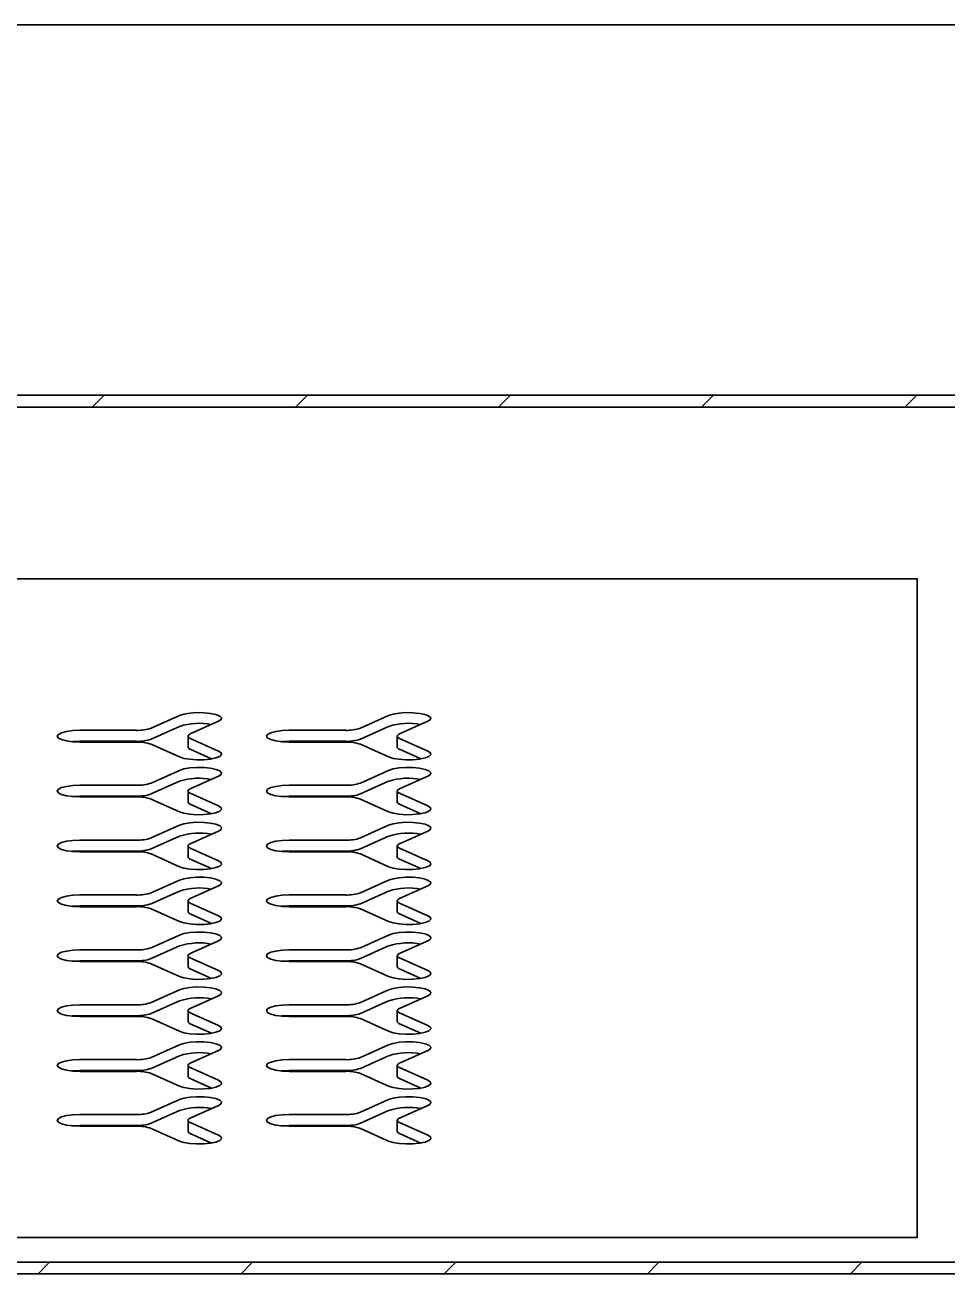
# Model space of a CAD drawing. Header units: millimetres. Extents: x 7903 to 12943, y 1512 to 5076.
# Drawn here: x 11490.3 to 11653.3, y 2355.9 to 2576.7 of the extents above; entities that cross this region are included whole.
import ezdxf

# ---------------------------------------------------------------- set-up
doc = ezdxf.new("R2010")
doc.units = ezdxf.units.MM

# ---------------------------------------------------------------- blocks, each defined once
blk = doc.blocks.new('剖面视图 C-C')
at = {"color": 7, "linetype": 'Continuous', "lineweight": 35}
for p, q in [((-670.08, 193.72), (129.92, 193.72)), ((-695.08, 128.27), (154.92, 128.27)), ((-693.08, 126.15), (152.92, 126.15)), ((54.92, 95.76), (-595.08, 95.76)), ((54.92, 95.76), (-595.08, 95.76)), ((54.92, -20.71), (54.92, 95.76)), ((54.92, -20.71), (54.92, 95.76)), ((-80.53, 69.36), (-75.53, 71.6)), ((-43.53, 69.36), (-38.53, 71.6)), ((-83.12, 68.98), (-93.12, 68.98)), ((-75.53, 69.67), (-80.53, 67.43)), ((-73.6, 68.33), (-68.6, 70.57)), ((-46.12, 68.98), (-56.12, 68.98)), ((-38.53, 69.67), (-43.53, 67.43)), ((-36.6, 68.33), (-31.6, 70.57)), ((-93.12, 67.04), (-83.12, 67.04)), ((-83.12, 66.9), (-93.12, 66.9)), ((-80.53, 66.52), (-75.53, 64.28)), ((-74, 67.94), (-74, 66.01)), ((-73.6, 67.55), (-68.6, 65.31)), ((-56.12, 67.04), (-46.12, 67.04)), ((-46.12, 66.9), (-56.12, 66.9)), ((-43.53, 66.52), (-38.53, 64.28)), ((-37, 67.94), (-37, 66.01)), ((-36.6, 67.55), (-31.6, 65.31)), ((-69.83, 63.93), (-73.6, 65.62)), ((-32.83, 63.93), (-36.6, 65.62)), ((-80.53, 59.66), (-75.53, 61.9)), ((-43.53, 59.66), (-38.53, 61.9)), ((-75.53, 59.97), (-80.53, 57.73)), ((-73.6, 58.62), (-68.6, 60.86)), ((-38.53, 59.97), (-43.53, 57.73)), ((-36.6, 58.62), (-31.6, 60.86)), ((-83.12, 59.27), (-93.12, 59.27)), ((-74, 58.23), (-74, 56.3)), ((-73.6, 57.85), (-68.6, 55.6)), ((-46.12, 59.27), (-56.12, 59.27)), ((-37, 58.23), (-37, 56.3)), ((-36.6, 57.85), (-31.6, 55.6)), ((-93.12, 57.34), (-83.12, 57.34)), ((-83.12, 57.2), (-93.12, 57.2)), ((-80.53, 56.81), (-75.53, 54.57)), ((-69.83, 54.23), (-73.6, 55.91)), ((-56.12, 57.34), (-46.12, 57.34)), ((-46.12, 57.2), (-56.12, 57.2)), ((-43.53, 56.81), (-38.53, 54.57)), ((-32.83, 54.23), (-36.6, 55.91)), ((-80.53, 49.95), (-75.53, 52.19)), ((-73.6, 48.92), (-68.6, 51.16)), ((-43.53, 49.95), (-38.53, 52.19)), ((-36.6, 48.92), (-31.6, 51.16)), ((-83.12, 49.56), (-93.12, 49.56)), ((-75.53, 50.26), (-80.53, 48.02)), ((-46.12, 49.56), (-56.12, 49.56)), ((-38.53, 50.26), (-43.53, 48.02)), ((-93.12, 47.63), (-83.12, 47.63)), ((-83.12, 47.49), (-93.12, 47.49)), ((-80.53, 47.11), (-75.53, 44.86)), ((-74, 48.53), (-74, 46.6)), ((-73.6, 48.14), (-68.6, 45.9)), ((-56.12, 47.63), (-46.12, 47.63)), ((-46.12, 47.49), (-56.12, 47.49)), ((-43.53, 47.11), (-38.53, 44.86)), ((-37, 48.53), (-37, 46.6)), ((-36.6, 48.14), (-31.6, 45.9)), ((-69.83, 44.52), (-73.6, 46.21)), ((-32.83, 44.52), (-36.6, 46.21)), ((-80.53, 40.25), (-75.53, 42.49)), ((-43.53, 40.25), (-38.53, 42.49)), ((-83.12, 39.86), (-93.12, 39.86)), ((-75.53, 40.56), (-80.53, 38.31)), ((-73.6, 39.21), (-68.6, 41.45)), ((-46.12, 39.86), (-56.12, 39.86)), ((-38.53, 40.56), (-43.53, 38.31)), ((-36.6, 39.21), (-31.6, 41.45)), ((-93.12, 37.93), (-83.12, 37.93)), ((-83.12, 37.79), (-93.12, 37.79)), ((-74, 38.82), (-74, 36.89)), ((-73.6, 38.43), (-68.6, 36.19)), ((-56.12, 37.93), (-46.12, 37.93)), ((-46.12, 37.79), (-56.12, 37.79)), ((-37, 38.82), (-37, 36.89)), ((-36.6, 38.43), (-31.6, 36.19)), ((-80.53, 37.4), (-75.53, 35.16)), ((-69.83, 34.82), (-73.6, 36.5)), ((-43.53, 37.4), (-38.53, 35.16)), ((-32.83, 34.82), (-36.6, 36.5)), ((-80.53, 30.54), (-75.53, 32.78)), ((-73.6, 29.51), (-68.6, 31.75)), ((-43.53, 30.54), (-38.53, 32.78)), ((-36.6, 29.51), (-31.6, 31.75)), ((-83.12, 30.15), (-93.12, 30.15)), ((-75.53, 30.85), (-80.53, 28.61)), ((-74, 29.12), (-74, 27.19)), ((-73.6, 28.73), (-68.6, 26.49)), ((-46.12, 30.15), (-56.12, 30.15)), ((-38.53, 30.85), (-43.53, 28.61)), ((-37, 29.12), (-37, 27.19)), ((-36.6, 28.73), (-31.6, 26.49)), ((-93.12, 28.22), (-83.12, 28.22)), ((-83.12, 28.08), (-93.12, 28.08)), ((-80.53, 27.69), (-75.53, 25.45)), ((-69.83, 25.11), (-73.6, 26.8)), ((-56.12, 28.22), (-46.12, 28.22)), ((-46.12, 28.08), (-56.12, 28.08)), ((-43.53, 27.69), (-38.53, 25.45)), ((-32.83, 25.11), (-36.6, 26.8)), ((-80.53, 20.83), (-75.53, 23.08)), ((-43.53, 20.83), (-38.53, 23.08)), ((-83.12, 20.45), (-93.12, 20.45)), ((-75.53, 21.14), (-80.53, 18.9)), ((-73.6, 19.8), (-68.6, 22.04)), ((-46.12, 20.45), (-56.12, 20.45)), ((-38.53, 21.14), (-43.53, 18.9)), ((-36.6, 19.8), (-31.6, 22.04)), ((-93.12, 18.51), (-83.12, 18.51)), ((-83.12, 18.38), (-93.12, 18.38)), ((-80.53, 17.99), (-75.53, 15.75)), ((-74, 19.41), (-74, 17.48)), ((-73.6, 19.02), (-68.6, 16.78)), ((-56.12, 18.51), (-46.12, 18.51)), ((-46.12, 18.38), (-56.12, 18.38)), ((-43.53, 17.99), (-38.53, 15.75)), ((-37, 19.41), (-37, 17.48)), ((-36.6, 19.02), (-31.6, 16.78)), ((-69.83, 15.4), (-73.6, 17.09)), ((-32.83, 15.4), (-36.6, 17.09)), ((-80.53, 11.13), (-75.53, 13.37)), ((-43.53, 11.13), (-38.53, 13.37)), ((-75.53, 11.44), (-80.53, 9.2)), ((-73.6, 10.09), (-68.6, 12.34)), ((-38.53, 11.44), (-43.53, 9.2)), ((-36.6, 10.09), (-31.6, 12.34)), ((-83.12, 10.74), (-93.12, 10.74)), ((-74, 9.71), (-74, 7.77)), ((-73.6, 9.32), (-68.6, 7.08)), ((-46.12, 10.74), (-56.12, 10.74)), ((-37, 9.71), (-37, 7.77)), ((-36.6, 9.32), (-31.6, 7.08)), ((-93.12, 8.81), (-83.12, 8.81)), ((-83.12, 8.67), (-93.12, 8.67)), ((-80.53, 8.28), (-75.53, 6.04)), ((-69.83, 5.7), (-73.6, 7.39)), ((-56.12, 8.81), (-46.12, 8.81)), ((-46.12, 8.67), (-56.12, 8.67)), ((-43.53, 8.28), (-38.53, 6.04)), ((-32.83, 5.7), (-36.6, 7.39)), ((-80.53, 1.42), (-75.53, 3.66)), ((-73.6, 0.39), (-68.6, 2.63)), ((-43.53, 1.42), (-38.53, 3.66)), ((-36.6, 0.39), (-31.6, 2.63)), ((-83.12, 1.04), (-93.12, 1.04)), ((-75.53, 1.73), (-80.53, -0.51)), ((-74, 0), (-74, -1.93)), ((-46.12, 1.04), (-56.12, 1.04)), ((-38.53, 1.73), (-43.53, -0.51)), ((-37, 0), (-37, -1.93)), ((-93.12, -0.9), (-83.12, -0.9)), ((-83.12, -1.04), (-93.12, -1.04)), ((-80.53, -1.42), (-75.53, -3.66)), ((-73.6, -0.39), (-68.6, -2.63)), ((-56.12, -0.9), (-46.12, -0.9)), ((-46.12, -1.04), (-56.12, -1.04)), ((-43.53, -1.42), (-38.53, -3.66)), ((-36.6, -0.39), (-31.6, -2.63)), ((-69.83, -4.01), (-73.6, -2.32)), ((-32.83, -4.01), (-36.6, -2.32)), ((-595.08, -20.71), (54.92, -20.71)), ((-595.08, -20.71), (54.92, -20.71)), ((152.92, -25.1), (-693.08, -25.1)), ((154.92, -27.17), (-695.08, -27.17))]:
    blk.add_line(p, q, dxfattribs=at)
at = {"color": 7, "linetype": 'Continuous', "lineweight": 35, "flags": 128}
for points in [[(-68.6, 70.57), (-68.15, 70.87), (-68.08, 71.2), (-68.41, 71.51), (-69.09, 71.78), (-70.06, 71.98), (-71.23, 72.1), (-72.48, 72.12), (-73.69, 72.03), (-74.74, 71.86), (-75.53, 71.6)], [(-31.6, 70.57), (-31.15, 70.87), (-31.08, 71.2), (-31.41, 71.51), (-32.09, 71.78), (-33.06, 71.98), (-34.23, 72.1), (-35.48, 72.12), (-36.69, 72.03), (-37.74, 71.86), (-38.53, 71.6)], [(-93.12, 68.98), (-94.36, 68.92), (-95.48, 68.78), (-96.36, 68.55), (-96.93, 68.26), (-97.12, 67.94), (-96.93, 67.62), (-96.36, 67.33), (-95.48, 67.1), (-94.36, 66.96), (-93.12, 66.9)], [(-56.12, 68.98), (-57.36, 68.92), (-58.48, 68.78), (-59.36, 68.55), (-59.93, 68.26), (-60.12, 67.94), (-59.93, 67.62), (-59.36, 67.33), (-58.48, 67.1), (-57.36, 66.96), (-56.12, 66.9)], [(-94.56, 66.97), (-94.36, 66.99), (-93.12, 67.04)], [(-73.6, 68.33), (-73.77, 68.24), (-73.9, 68.14), (-73.97, 68.04), (-74, 67.94), (-73.97, 67.84), (-73.9, 67.74), (-73.77, 67.64), (-73.6, 67.55)], [(-57.56, 66.97), (-57.36, 66.99), (-56.12, 67.04)], [(-36.6, 68.33), (-36.77, 68.24), (-36.9, 68.14), (-36.97, 68.04), (-37, 67.94), (-36.97, 67.84), (-36.9, 67.74), (-36.77, 67.64), (-36.6, 67.55)], [(-75.53, 64.28), (-74.74, 64.02), (-73.69, 63.85), (-72.48, 63.76), (-71.23, 63.78), (-70.06, 63.9), (-69.09, 64.1), (-68.41, 64.37), (-68.08, 64.68), (-68.15, 65.01), (-68.6, 65.31)], [(-38.53, 64.28), (-37.74, 64.02), (-36.69, 63.85), (-35.48, 63.76), (-34.23, 63.78), (-33.06, 63.9), (-32.09, 64.1), (-31.41, 64.37), (-31.08, 64.68), (-31.15, 65.01), (-31.6, 65.31)], [(-68.6, 60.86), (-68.15, 61.17), (-68.08, 61.49), (-68.41, 61.8), (-69.09, 62.07), (-70.06, 62.28), (-71.23, 62.39), (-72.48, 62.41), (-73.69, 62.33), (-74.74, 62.15), (-75.53, 61.9)], [(-31.6, 60.86), (-31.15, 61.17), (-31.08, 61.49), (-31.41, 61.8), (-32.09, 62.07), (-33.06, 62.28), (-34.23, 62.39), (-35.48, 62.41), (-36.69, 62.33), (-37.74, 62.15), (-38.53, 61.9)], [(-93.12, 59.27), (-94.36, 59.22), (-95.48, 59.07), (-96.36, 58.84), (-96.93, 58.55), (-97.12, 58.23), (-96.93, 57.91), (-96.36, 57.63), (-95.48, 57.4), (-94.36, 57.25), (-93.12, 57.2)], [(-73.6, 58.62), (-73.77, 58.53), (-73.9, 58.44), (-73.97, 58.34), (-74, 58.23), (-73.97, 58.13), (-73.9, 58.03), (-73.77, 57.94), (-73.6, 57.85)], [(-56.12, 59.27), (-57.36, 59.22), (-58.48, 59.07), (-59.36, 58.84), (-59.93, 58.55), (-60.12, 58.23), (-59.93, 57.91), (-59.36, 57.63), (-58.48, 57.4), (-57.36, 57.25), (-56.12, 57.2)], [(-36.6, 58.62), (-36.77, 58.53), (-36.9, 58.44), (-36.97, 58.34), (-37, 58.23), (-36.97, 58.13), (-36.9, 58.03), (-36.77, 57.94), (-36.6, 57.85)], [(-94.56, 57.27), (-94.36, 57.29), (-93.12, 57.34)], [(-75.53, 54.57), (-74.74, 54.32), (-73.69, 54.14), (-72.48, 54.06), (-71.23, 54.07), (-70.06, 54.19), (-69.09, 54.39), (-68.41, 54.67), (-68.08, 54.98), (-68.15, 55.3), (-68.6, 55.6)], [(-57.56, 57.27), (-57.36, 57.29), (-56.12, 57.34)], [(-38.53, 54.57), (-37.74, 54.32), (-36.69, 54.14), (-35.48, 54.06), (-34.23, 54.07), (-33.06, 54.19), (-32.09, 54.39), (-31.41, 54.67), (-31.08, 54.98), (-31.15, 55.3), (-31.6, 55.6)], [(-68.6, 51.16), (-68.15, 51.46), (-68.08, 51.78), (-68.41, 52.1), (-69.09, 52.37), (-70.06, 52.57), (-71.23, 52.69), (-72.48, 52.71), (-73.69, 52.62), (-74.74, 52.45), (-75.53, 52.19)], [(-31.6, 51.16), (-31.15, 51.46), (-31.08, 51.78), (-31.41, 52.1), (-32.09, 52.37), (-33.06, 52.57), (-34.23, 52.69), (-35.48, 52.71), (-36.69, 52.62), (-37.74, 52.45), (-38.53, 52.19)], [(-93.12, 49.56), (-94.36, 49.51), (-95.48, 49.37), (-96.36, 49.14), (-96.93, 48.85), (-97.12, 48.53), (-96.93, 48.21), (-96.36, 47.92), (-95.48, 47.69), (-94.36, 47.54), (-93.12, 47.49)], [(-73.6, 48.92), (-73.77, 48.83), (-73.9, 48.73), (-73.97, 48.63), (-74, 48.53), (-73.97, 48.43), (-73.9, 48.33), (-73.77, 48.23), (-73.6, 48.14)], [(-56.12, 49.56), (-57.36, 49.51), (-58.48, 49.37), (-59.36, 49.14), (-59.93, 48.85), (-60.12, 48.53), (-59.93, 48.21), (-59.36, 47.92), (-58.48, 47.69), (-57.36, 47.54), (-56.12, 47.49)], [(-36.6, 48.92), (-36.77, 48.83), (-36.9, 48.73), (-36.97, 48.63), (-37, 48.53), (-36.97, 48.43), (-36.9, 48.33), (-36.77, 48.23), (-36.6, 48.14)], [(-94.56, 47.56), (-94.36, 47.58), (-93.12, 47.63)], [(-57.56, 47.56), (-57.36, 47.58), (-56.12, 47.63)], [(-75.53, 44.86), (-74.74, 44.61), (-73.69, 44.44), (-72.48, 44.35), (-71.23, 44.37), (-70.06, 44.48), (-69.09, 44.69), (-68.41, 44.96), (-68.08, 45.27), (-68.15, 45.6), (-68.6, 45.9)], [(-38.53, 44.86), (-37.74, 44.61), (-36.69, 44.44), (-35.48, 44.35), (-34.23, 44.37), (-33.06, 44.48), (-32.09, 44.69), (-31.41, 44.96), (-31.08, 45.27), (-31.15, 45.6), (-31.6, 45.9)], [(-68.6, 41.45), (-68.15, 41.75), (-68.08, 42.08), (-68.41, 42.39), (-69.09, 42.66), (-70.06, 42.87), (-71.23, 42.98), (-72.48, 43), (-73.69, 42.92), (-74.74, 42.74), (-75.53, 42.49)], [(-31.6, 41.45), (-31.15, 41.75), (-31.08, 42.08), (-31.41, 42.39), (-32.09, 42.66), (-33.06, 42.87), (-34.23, 42.98), (-35.48, 43), (-36.69, 42.92), (-37.74, 42.74), (-38.53, 42.49)], [(-93.12, 39.86), (-94.36, 39.81), (-95.48, 39.66), (-96.36, 39.43), (-96.93, 39.14), (-97.12, 38.82), (-96.93, 38.5), (-96.36, 38.21), (-95.48, 37.99), (-94.36, 37.84), (-93.12, 37.79)], [(-56.12, 39.86), (-57.36, 39.81), (-58.48, 39.66), (-59.36, 39.43), (-59.93, 39.14), (-60.12, 38.82), (-59.93, 38.5), (-59.36, 38.21), (-58.48, 37.99), (-57.36, 37.84), (-56.12, 37.79)], [(-94.56, 37.86), (-94.36, 37.88), (-93.12, 37.93)], [(-73.6, 39.21), (-73.77, 39.12), (-73.9, 39.02), (-73.97, 38.92), (-74, 38.82), (-73.97, 38.72), (-73.9, 38.62), (-73.77, 38.53), (-73.6, 38.43)], [(-57.56, 37.86), (-57.36, 37.88), (-56.12, 37.93)], [(-36.6, 39.21), (-36.77, 39.12), (-36.9, 39.02), (-36.97, 38.92), (-37, 38.82), (-36.97, 38.72), (-36.9, 38.62), (-36.77, 38.53), (-36.6, 38.43)], [(-75.53, 35.16), (-74.74, 34.91), (-73.69, 34.73), (-72.48, 34.65), (-71.23, 34.66), (-70.06, 34.78), (-69.09, 34.98), (-68.41, 35.25), (-68.08, 35.57), (-68.15, 35.89), (-68.6, 36.19)], [(-38.53, 35.16), (-37.74, 34.91), (-36.69, 34.73), (-35.48, 34.65), (-34.23, 34.66), (-33.06, 34.78), (-32.09, 34.98), (-31.41, 35.25), (-31.08, 35.57), (-31.15, 35.89), (-31.6, 36.19)], [(-68.6, 31.75), (-68.15, 32.05), (-68.08, 32.37), (-68.41, 32.69), (-69.09, 32.96), (-70.06, 33.16), (-71.23, 33.28), (-72.48, 33.29), (-73.69, 33.21), (-74.74, 33.03), (-75.53, 32.78)], [(-31.6, 31.75), (-31.15, 32.05), (-31.08, 32.37), (-31.41, 32.69), (-32.09, 32.96), (-33.06, 33.16), (-34.23, 33.28), (-35.48, 33.29), (-36.69, 33.21), (-37.74, 33.03), (-38.53, 32.78)], [(-93.12, 30.15), (-94.36, 30.1), (-95.48, 29.95), (-96.36, 29.73), (-96.93, 29.44), (-97.12, 29.12), (-96.93, 28.8), (-96.36, 28.51), (-95.48, 28.28), (-94.36, 28.13), (-93.12, 28.08)], [(-73.6, 29.51), (-73.77, 29.41), (-73.9, 29.32), (-73.97, 29.22), (-74, 29.12), (-73.97, 29.02), (-73.9, 28.92), (-73.77, 28.82), (-73.6, 28.73)], [(-56.12, 30.15), (-57.36, 30.1), (-58.48, 29.95), (-59.36, 29.73), (-59.93, 29.44), (-60.12, 29.12), (-59.93, 28.8), (-59.36, 28.51), (-58.48, 28.28), (-57.36, 28.13), (-56.12, 28.08)], [(-36.6, 29.51), (-36.77, 29.41), (-36.9, 29.32), (-36.97, 29.22), (-37, 29.12), (-36.97, 29.02), (-36.9, 28.92), (-36.77, 28.82), (-36.6, 28.73)], [(-94.56, 28.15), (-94.36, 28.17), (-93.12, 28.22)], [(-57.56, 28.15), (-57.36, 28.17), (-56.12, 28.22)], [(-75.53, 25.45), (-74.74, 25.2), (-73.69, 25.02), (-72.48, 24.94), (-71.23, 24.96), (-70.06, 25.07), (-69.09, 25.28), (-68.41, 25.55), (-68.08, 25.86), (-68.15, 26.19), (-68.6, 26.49)], [(-38.53, 25.45), (-37.74, 25.2), (-36.69, 25.02), (-35.48, 24.94), (-34.23, 24.96), (-33.06, 25.07), (-32.09, 25.28), (-31.41, 25.55), (-31.08, 25.86), (-31.15, 26.19), (-31.6, 26.49)], [(-68.6, 22.04), (-68.15, 22.34), (-68.08, 22.67), (-68.41, 22.98), (-69.09, 23.25), (-70.06, 23.46), (-71.23, 23.57), (-72.48, 23.59), (-73.69, 23.5), (-74.74, 23.33), (-75.53, 23.08)], [(-31.6, 22.04), (-31.15, 22.34), (-31.08, 22.67), (-31.41, 22.98), (-32.09, 23.25), (-33.06, 23.46), (-34.23, 23.57), (-35.48, 23.59), (-36.69, 23.5), (-37.74, 23.33), (-38.53, 23.08)], [(-93.12, 20.45), (-94.36, 20.4), (-95.48, 20.25), (-96.36, 20.02), (-96.93, 19.73), (-97.12, 19.41), (-96.93, 19.09), (-96.36, 18.8), (-95.48, 18.57), (-94.36, 18.43), (-93.12, 18.38)], [(-56.12, 20.45), (-57.36, 20.4), (-58.48, 20.25), (-59.36, 20.02), (-59.93, 19.73), (-60.12, 19.41), (-59.93, 19.09), (-59.36, 18.8), (-58.48, 18.57), (-57.36, 18.43), (-56.12, 18.38)], [(-94.56, 18.45), (-94.36, 18.46), (-93.12, 18.51)], [(-73.6, 19.8), (-73.77, 19.71), (-73.9, 19.61), (-73.97, 19.51), (-74, 19.41), (-73.97, 19.31), (-73.9, 19.21), (-73.77, 19.11), (-73.6, 19.02)], [(-57.56, 18.45), (-57.36, 18.46), (-56.12, 18.51)], [(-36.6, 19.8), (-36.77, 19.71), (-36.9, 19.61), (-36.97, 19.51), (-37, 19.41), (-36.97, 19.31), (-36.9, 19.21), (-36.77, 19.11), (-36.6, 19.02)], [(-75.53, 15.75), (-74.74, 15.49), (-73.69, 15.32), (-72.48, 15.23), (-71.23, 15.25), (-70.06, 15.37), (-69.09, 15.57), (-68.41, 15.84), (-68.08, 16.16), (-68.15, 16.48), (-68.6, 16.78)], [(-38.53, 15.75), (-37.74, 15.49), (-36.69, 15.32), (-35.48, 15.23), (-34.23, 15.25), (-33.06, 15.37), (-32.09, 15.57), (-31.41, 15.84), (-31.08, 16.16), (-31.15, 16.48), (-31.6, 16.78)], [(-68.6, 12.34), (-68.15, 12.64), (-68.08, 12.96), (-68.41, 13.27), (-69.09, 13.55), (-70.06, 13.75), (-71.23, 13.87), (-72.48, 13.88), (-73.69, 13.8), (-74.74, 13.62), (-75.53, 13.37)], [(-31.6, 12.34), (-31.15, 12.64), (-31.08, 12.96), (-31.41, 13.27), (-32.09, 13.55), (-33.06, 13.75), (-34.23, 13.87), (-35.48, 13.88), (-36.69, 13.8), (-37.74, 13.62), (-38.53, 13.37)], [(-93.12, 10.74), (-94.36, 10.69), (-95.48, 10.54), (-96.36, 10.31), (-96.93, 10.03), (-97.12, 9.71), (-96.93, 9.39), (-96.36, 9.1), (-95.48, 8.87), (-94.36, 8.72), (-93.12, 8.67)], [(-73.6, 10.09), (-73.77, 10), (-73.9, 9.91), (-73.97, 9.81), (-74, 9.71), (-73.97, 9.6), (-73.9, 9.5), (-73.77, 9.41), (-73.6, 9.32)], [(-56.12, 10.74), (-57.36, 10.69), (-58.48, 10.54), (-59.36, 10.31), (-59.93, 10.03), (-60.12, 9.71), (-59.93, 9.39), (-59.36, 9.1), (-58.48, 8.87), (-57.36, 8.72), (-56.12, 8.67)], [(-36.6, 10.09), (-36.77, 10), (-36.9, 9.91), (-36.97, 9.81), (-37, 9.71), (-36.97, 9.6), (-36.9, 9.5), (-36.77, 9.41), (-36.6, 9.32)], [(-94.56, 8.74), (-94.36, 8.76), (-93.12, 8.81)], [(-75.53, 6.04), (-74.74, 5.79), (-73.69, 5.61), (-72.48, 5.53), (-71.23, 5.55), (-70.06, 5.66), (-69.09, 5.87), (-68.41, 6.14), (-68.08, 6.45), (-68.15, 6.77), (-68.6, 7.08)], [(-57.56, 8.74), (-57.36, 8.76), (-56.12, 8.81)], [(-38.53, 6.04), (-37.74, 5.79), (-36.69, 5.61), (-35.48, 5.53), (-34.23, 5.55), (-33.06, 5.66), (-32.09, 5.87), (-31.41, 6.14), (-31.08, 6.45), (-31.15, 6.77), (-31.6, 7.08)], [(-68.6, 2.63), (-68.15, 2.93), (-68.08, 3.26), (-68.41, 3.57), (-69.09, 3.84), (-70.06, 4.04), (-71.23, 4.16), (-72.48, 4.18), (-73.69, 4.09), (-74.74, 3.92), (-75.53, 3.66)], [(-31.6, 2.63), (-31.15, 2.93), (-31.08, 3.26), (-31.41, 3.57), (-32.09, 3.84), (-33.06, 4.04), (-34.23, 4.16), (-35.48, 4.18), (-36.69, 4.09), (-37.74, 3.92), (-38.53, 3.66)], [(-93.12, 1.04), (-94.36, 0.98), (-95.48, 0.84), (-96.36, 0.61), (-96.93, 0.32), (-97.12, 0), (-96.93, -0.32), (-96.36, -0.61), (-95.48, -0.84), (-94.36, -0.98), (-93.12, -1.04)], [(-73.6, 0.39), (-73.77, 0.3), (-73.9, 0.2), (-73.97, 0.1), (-74, 0), (-73.97, -0.1), (-73.9, -0.2), (-73.77, -0.3), (-73.6, -0.39)], [(-56.12, 1.04), (-57.36, 0.98), (-58.48, 0.84), (-59.36, 0.61), (-59.93, 0.32), (-60.12, 0), (-59.93, -0.32), (-59.36, -0.61), (-58.48, -0.84), (-57.36, -0.98), (-56.12, -1.04)], [(-36.6, 0.39), (-36.77, 0.3), (-36.9, 0.2), (-36.97, 0.1), (-37, 0), (-36.97, -0.1), (-36.9, -0.2), (-36.77, -0.3), (-36.6, -0.39)], [(-94.56, -0.97), (-94.36, -0.95), (-93.12, -0.9)], [(-57.56, -0.97), (-57.36, -0.95), (-56.12, -0.9)], [(-75.53, -3.66), (-74.74, -3.92), (-73.69, -4.09), (-72.48, -4.18), (-71.23, -4.16), (-70.06, -4.04), (-69.09, -3.84), (-68.41, -3.57), (-68.08, -3.26), (-68.15, -2.93), (-68.6, -2.63)], [(-38.53, -3.66), (-37.74, -3.92), (-36.69, -4.09), (-35.48, -4.18), (-34.23, -4.16), (-33.06, -4.04), (-32.09, -3.84), (-31.41, -3.57), (-31.08, -3.26), (-31.15, -2.93), (-31.6, -2.63)]]:
    blk.add_lwpolyline(points, dxfattribs=at)
at = {"color": 7, "linetype": 'Continuous', "lineweight": 35}
for centre, radius, start, end in [((-82.86, 76.1), 7.13, 267.876, 289.1216), ((-72, 58.57), 11.65, 79.2782, 107.6041), ((-45.86, 76.1), 7.13, 267.876, 289.1216), ((-35, 58.57), 11.65, 79.2782, 107.6041), ((-82.86, 74.16), 7.13, 267.876, 289.1216), ((-82.86, 59.78), 7.13, 70.8784, 92.124), ((-45.86, 74.16), 7.13, 267.876, 289.1216), ((-45.86, 59.78), 7.13, 70.8784, 92.124), ((-73.47, 66.15), 0.55, 195.469, 256.5169), ((-36.47, 66.15), 0.55, 195.469, 256.5169), ((-82.86, 66.39), 7.13, 267.876, 289.1216), ((-72, 48.86), 11.65, 79.2782, 107.6041), ((-45.86, 66.39), 7.13, 267.876, 289.1216), ((-35, 48.86), 11.65, 79.2782, 107.6041), ((-82.86, 64.46), 7.13, 267.876, 289.1216), ((-45.86, 64.46), 7.13, 267.876, 289.1216), ((-82.86, 50.08), 7.13, 70.8784, 92.124), ((-73.47, 56.45), 0.55, 195.469, 256.5169), ((-45.86, 50.08), 7.13, 70.8784, 92.124), ((-36.47, 56.45), 0.55, 195.469, 256.5169), ((-72, 39.16), 11.65, 79.2782, 107.6041), ((-35, 39.16), 11.65, 79.2782, 107.6041), ((-82.86, 56.68), 7.13, 267.876, 289.1216), ((-45.86, 56.68), 7.13, 267.876, 289.1216), ((-82.86, 54.75), 7.13, 267.876, 289.1216), ((-82.86, 40.37), 7.13, 70.8784, 92.124), ((-73.47, 46.74), 0.55, 195.469, 256.5169), ((-45.86, 54.75), 7.13, 267.876, 289.1216), ((-45.86, 40.37), 7.13, 70.8784, 92.124), ((-36.47, 46.74), 0.55, 195.469, 256.5169), ((-82.86, 46.98), 7.13, 267.876, 289.1216), ((-72, 29.45), 11.65, 79.2782, 107.6041), ((-45.86, 46.98), 7.13, 267.876, 289.1216), ((-35, 29.45), 11.65, 79.2782, 107.6041), ((-82.86, 45.05), 7.13, 267.876, 289.1216), ((-82.86, 30.67), 7.13, 70.8784, 92.124), ((-45.86, 45.05), 7.13, 267.876, 289.1216), ((-45.86, 30.67), 7.13, 70.8784, 92.124), ((-73.47, 37.04), 0.55, 195.469, 256.5169), ((-36.47, 37.04), 0.55, 195.469, 256.5169), ((-72, 19.74), 11.65, 79.2782, 107.6041), ((-35, 19.74), 11.65, 79.2782, 107.6041), ((-82.86, 37.27), 7.13, 267.876, 289.1216), ((-45.86, 37.27), 7.13, 267.876, 289.1216), ((-82.86, 35.34), 7.13, 267.876, 289.1216), ((-82.86, 20.96), 7.13, 70.8784, 92.124), ((-73.47, 27.33), 0.55, 195.469, 256.5169), ((-45.86, 35.34), 7.13, 267.876, 289.1216), ((-45.86, 20.96), 7.13, 70.8784, 92.124), ((-36.47, 27.33), 0.55, 195.469, 256.5169), ((-82.86, 27.57), 7.13, 267.876, 289.1216), ((-72, 10.04), 11.65, 79.2782, 107.6041), ((-45.86, 27.57), 7.13, 267.876, 289.1216), ((-35, 10.04), 11.65, 79.2782, 107.6041), ((-82.86, 25.64), 7.13, 267.876, 289.1216), ((-82.86, 11.26), 7.13, 70.8784, 92.124), ((-45.86, 25.64), 7.13, 267.876, 289.1216), ((-45.86, 11.26), 7.13, 70.8784, 92.124), ((-73.47, 17.63), 0.55, 195.469, 256.5169), ((-36.47, 17.63), 0.55, 195.469, 256.5169), ((-82.86, 17.86), 7.13, 267.876, 289.1216), ((-72, 0.33), 11.65, 79.2782, 107.6041), ((-45.86, 17.86), 7.13, 267.876, 289.1216), ((-35, 0.33), 11.65, 79.2782, 107.6041), ((-82.86, 15.93), 7.13, 267.876, 289.1216), ((-45.86, 15.93), 7.13, 267.876, 289.1216), ((-82.86, 1.55), 7.13, 70.8784, 92.124), ((-73.47, 7.92), 0.55, 195.469, 256.5169), ((-45.86, 1.55), 7.13, 70.8784, 92.124), ((-36.47, 7.92), 0.55, 195.469, 256.5169), ((-72, -9.37), 11.65, 79.2782, 107.6041), ((-35, -9.37), 11.65, 79.2782, 107.6041), ((-82.86, 8.16), 7.13, 267.876, 289.1216), ((-45.86, 8.16), 7.13, 267.876, 289.1216), ((-82.86, 6.22), 7.13, 267.876, 289.1216), ((-82.86, -8.16), 7.13, 70.8784, 92.124), ((-73.47, -1.79), 0.55, 195.469, 256.5169), ((-45.86, 6.22), 7.13, 267.876, 289.1216), ((-45.86, -8.16), 7.13, 70.8784, 92.124), ((-36.47, -1.79), 0.55, 195.469, 256.5169)]:
    blk.add_arc(centre, radius, start, end, dxfattribs=at)
blk = doc.blocks.new('SW_HATCH_0')
at = {"color": 0, "linetype": 'Continuous', "lineweight": 18}
for p, q in [((574.74, 0), (576.86, 2.12)), ((610.66, 0), (612.78, 2.12)), ((646.58, 0), (648.7, 2.12)), ((682.5, 0), (684.62, 2.12)), ((718.42, 0), (720.54, 2.12)), ((565.1, -153.32), (567.17, -151.25)), ((601.02, -153.32), (603.09, -151.25)), ((636.94, -153.32), (639.01, -151.25)), ((672.86, -153.32), (674.93, -151.25)), ((708.78, -153.32), (710.85, -151.25))]:
    blk.add_line(p, q, dxfattribs=at)

msp = doc.modelspace()

# ---------------------------------------------------------------- block references
at = {"color": 7, "linetype": 'Continuous', "lineweight": 35}
msp.add_blockref('剖面视图 C-C', (11593.12138, 2383.02729), dxfattribs=at)
at = {"color": 7, "linetype": 'Continuous', "lineweight": 18}
msp.add_blockref('SW_HATCH_0', (10927.43719, 2509.17308), dxfattribs=at)

doc.saveas('drawing.dxf')
